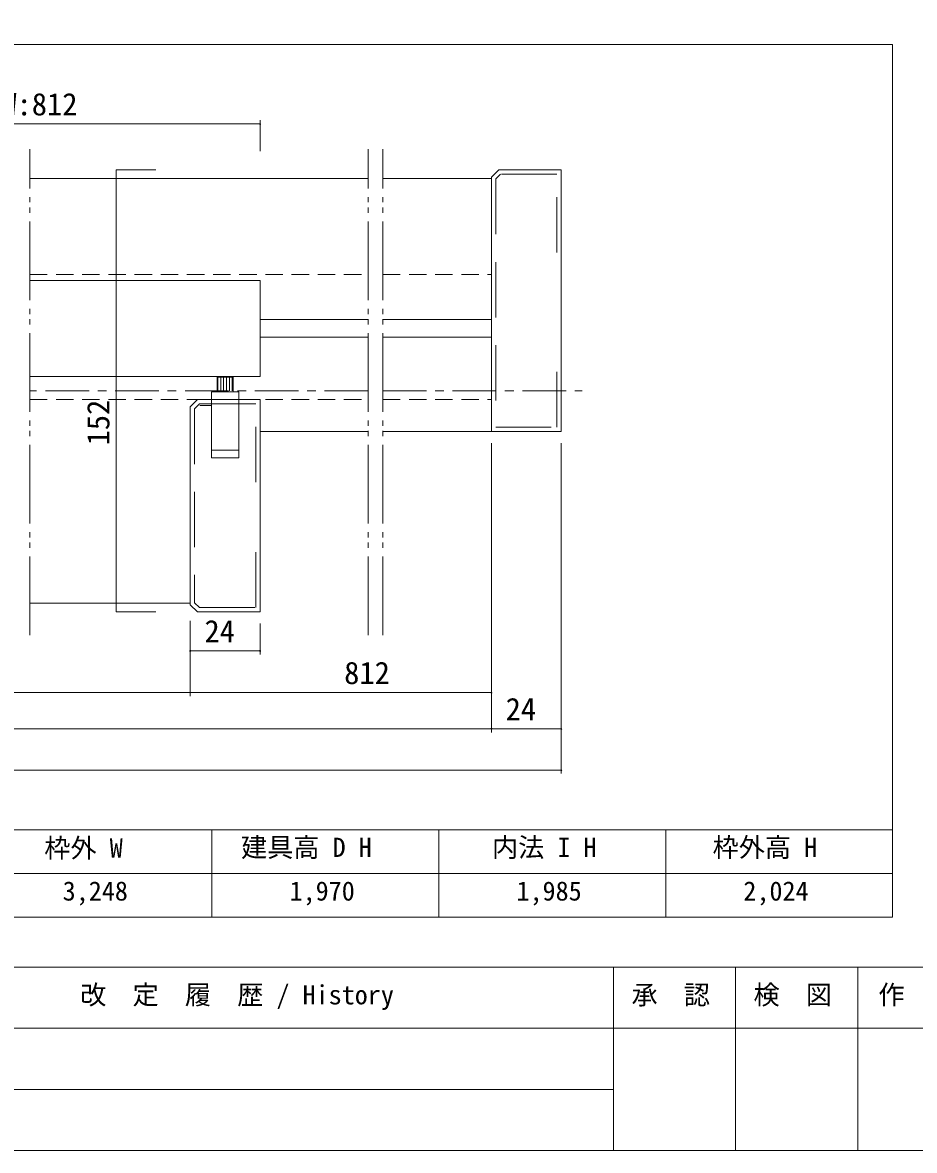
# Model space of a CAD drawing. Units: millimetres on the paper, enlarged 10 times, with parts at other scales. Extents: x -2000 to 2000, y -1385 to 1385.
# Drawn here: x -617 to 405, y -1385 to -92 of the extents above; entities that cross this region are included whole.
import ezdxf
from ezdxf.enums import TextEntityAlignment as Align

# ---------------------------------------------------------------- set-up
doc = ezdxf.new("R2010")
doc.units = ezdxf.units.MM
doc.header["$LTSCALE"] = 10
for name, pattern in [('CHAIN1', [8, 5, -1, 1, -1]), ('DOUBLE_CHAIN2', [12.8, 9, -1, 0.6, -0.6, 0.6, -1]), ('USER2', [9.525, 6.35, -3.175]), ('USER9', [3, 2, -1])]:
    doc.linetypes.add(name, pattern=pattern)
doc.layers.add('1-1_0', color=7, linetype='Continuous', lineweight=20)
doc.layers.add('2-0', color=7, linetype='Continuous', lineweight=18)
doc.styles.add('ＭＳ ゴシック', font='')
doc.styles.get('ＭＳ ゴシック').set_extended_font_data('MS Gothic')

msp = doc.modelspace()

# ---------------------------------------------------------------- linework, layer by layer
at = {"layer": '1-1_0'}
for p, q in [((380, -117.5), (-1950, -117.5)), ((380, -117.5), (-1950, -117.5)), ((380, -1017.5), (380, -117.5)), ((380, -1017.5), (-1950, -1017.5)), ((380, -1017.5), (-1950, -1017.5)), ((-400, -1017.5), (-400, -1117.5)), ((-140, -1017.5), (-140, -1117.5)), ((120, -1017.5), (120, -1117.5)), ((380, -1017.5), (380, -1117.5)), ((380, -1067.5), (-1950, -1067.5)), ((380, -1117.5), (-1950, -1117.5)), ((2000, -1175), (-2000, -1175)), ((60, -1175), (60, -1385)), ((200, -1175), (200, -1385)), ((340, -1175), (340, -1385)), ((2000, -1245), (-1190, -1245)), ((60, -1315), (-1190, -1315))]:
    msp.add_line(p, q, dxfattribs=at)
msp.add_lwpolyline([(-2000, -1385), (2000, -1385), (2000, 1385), (-2000, 1385)], close=True, dxfattribs=at)
at = {"layer": '2-0', "color": 4, "lineweight": 9}
for p, q in [((-344.82, -240.06), (-344.82, -204.5)), ((-785, -208.66), (-344.82, -208.66)), ((-344.3, -208.66), (-345.34, -208.66)), ((-509.76, -261.25), (-509.76, -767.91)), ((-509.76, -261.25), (-464.3, -261.25)), ((-79.69, -574.58), (-79.69, -905.94)), ((-79.69, -574.58), (-79.69, -864.52)), ((-79.69, -574.58), (-79.69, -905.94)), ((0.31, -574.58), (0.31, -905.94)), ((0.31, -574.58), (0.31, -953.22)), ((-509.76, -767.91), (-464.3, -767.91)), ((-424.82, -777.91), (-424.82, -864.52)), ((-424.82, -777.91), (-424.82, -864.52)), ((-344.82, -781.25), (-344.82, -816.77)), ((-344.82, -781.25), (-344.82, -816.77)), ((-425.34, -812.6), (-424.3, -812.6)), ((-424.3, -812.6), (-425.34, -812.6)), ((-424.82, -812.6), (-344.82, -812.6)), ((-345.34, -812.6), (-424.3, -812.6)), ((-344.3, -812.6), (-345.34, -812.6)), ((-345.34, -812.6), (-344.3, -812.6)), ((-1490.31, -860.35), (-79.69, -860.35)), ((-79.17, -860.35), (-80.21, -860.35)), ((-79.69, -901.77), (-1490.31, -901.77)), ((-80.21, -901.77), (-79.17, -901.77)), ((-79.17, -901.77), (-80.21, -901.77)), ((0.31, -901.77), (-79.69, -901.77)), ((0.83, -901.77), (-0.21, -901.77)), ((-848.33, -949.06), (0.31, -949.06)), ((0.83, -949.06), (-0.21, -949.06))]:
    msp.add_line(p, q, dxfattribs=at)
at = {"layer": '2-0', "linetype": 'DOUBLE_CHAIN2', "lineweight": 20}
for p, q in [((-608.67, -794.49), (-608.67, -237.71)), ((-220.84, -794.49), (-220.84, -237.71)), ((-204.18, -794.49), (-204.18, -237.71))]:
    msp.add_line(p, q, dxfattribs=at)
at = {"layer": '2-0', "lineweight": 20}
for p, q in [((-608.67, -271.25), (-220.84, -271.25)), ((-431.9, -271.25), (-473.56, -271.25)), ((-204.18, -271.25), (-79.69, -271.25)), ((-608.67, -387.91), (-468.87, -387.91)), ((-608.67, -387.91), (-344.82, -387.91)), ((-429.82, -387.91), (-473.56, -387.91)), ((-431.9, -387.91), (-473.56, -387.91)), ((-344.82, -497.91), (-344.82, -387.91)), ((-344.82, -432.91), (-220.84, -432.91)), ((-204.18, -432.91), (-79.69, -432.91)), ((-344.82, -452.91), (-220.84, -452.91)), ((-204.18, -452.91), (-79.69, -452.91)), ((-608.67, -497.91), (-344.82, -497.91)), ((-429.82, -497.91), (-473.56, -497.91)), ((-429.82, -497.91), (-473.56, -497.91)), ((-393.31, -514.59), (-393.31, -499.01)), ((-389.98, -514.59), (-389.98, -499.01)), ((-386.65, -514.59), (-386.65, -499.01)), ((-383.31, -514.59), (-383.31, -499.01)), ((-379.98, -514.59), (-379.98, -499.01)), ((-376.65, -514.59), (-376.65, -499.01)), ((-400.65, -515.81), (-400.65, -582.48)), ((-400.65, -515.81), (-368.99, -515.81)), ((-368.99, -582.48), (-368.99, -515.81)), ((-424.82, -532.91), (-416.49, -524.58)), ((-400.65, -524.58), (-416.49, -524.58)), ((-400.65, -524.58), (-416.49, -524.58)), ((-344.82, -524.58), (-400.65, -524.58)), ((-400.65, -524.58), (-400.65, -591.25)), ((-368.99, -591.25), (-368.99, -524.58)), ((-344.82, -767.91), (-344.82, -524.58)), ((-424.82, -532.91), (-424.82, -759.58)), ((-344.82, -561.25), (-220.84, -561.25)), ((-204.18, -561.25), (-79.69, -561.25)), ((-368.99, -582.48), (-400.65, -582.48)), ((-368.99, -591.25), (-400.65, -591.25)), ((-608.67, -757.91), (-424.82, -757.91)), ((-424.82, -759.58), (-416.49, -767.91)), ((-416.49, -767.91), (-344.82, -767.91))]:
    msp.add_line(p, q, dxfattribs=at)
at = {"layer": '2-0', "linetype": 'USER9'}
for p, q in [((-608.67, -381.25), (-220.84, -381.25)), ((-204.18, -381.25), (-79.69, -381.25)), ((-608.67, -524.58), (-220.84, -524.58)), ((-204.18, -524.58), (-79.69, -524.58))]:
    msp.add_line(p, q, dxfattribs=at)
at = {"layer": '2-0', "linetype": 'CHAIN1', "lineweight": 20}
for p, q in [((-220.84, -514.59), (-608.67, -514.59)), ((-204.18, -514.59), (24.23, -514.59))]:
    msp.add_line(p, q, dxfattribs=at)
at = {"layer": '2-0', "linetype": 'USER2', "lineweight": 20}
for p, q in [((-349.82, -529.58), (-400.65, -529.58)), ((-349.82, -619.25), (-349.82, -529.58)), ((-413.73, -531.25), (-400.65, -531.25))]:
    msp.add_line(p, q, dxfattribs=at)
at = {"layer": '2-0', "lineweight": 20}
msp.add_lwpolyline([(0.31, -561.25), (0.31, -261.25), (-71.35, -261.25), (-79.69, -269.58), (-79.69, -561.25)], close=True, dxfattribs=at)
at = {"layer": '2-0', "linetype": 'USER2', "lineweight": 20}
for points in [[(-4.69, -355.91), (-4.69, -266.25), (-69.28, -266.25), (-74.69, -271.65), (-74.69, -556.25), (-4.69, -556.25), (-4.69, -466.58)], [(-400.65, -529.58), (-414.42, -529.58), (-419.82, -534.98), (-419.82, -757.51), (-414.42, -762.91), (-349.82, -762.91), (-349.82, -673.25)]]:
    msp.add_lwpolyline(points, dxfattribs=at)
at = {"layer": '2-0', "lineweight": 20}
msp.add_lwpolyline([(-393.88, -515.81), (-393.88, -499.01), (-375.77, -499.01), (-375.77, -515.81)], dxfattribs=at)
at = {"layer": '2-0', "color": 4, "lineweight": 9}
msp.add_lwpolyline([(-1145.18, -860.35), (-424.82, -860.35), (-344.82, -860.35)], dxfattribs=at)
for centre, start, end in [((-344.82, -208.66), 180, 0), ((-424.82, -812.6), 0, 180), ((-424.82, -812.6), 180, 0), ((-344.82, -812.6), 0, 180), ((-344.82, -812.6), 180, 0), ((-79.69, -860.35), 180, 0), ((-79.69, -901.77), 0, 180), ((-79.69, -901.77), 180, 0), ((0.31, -901.77), 180, 0), ((0.31, -949.06), 180, 0)]:
    msp.add_arc(centre, 0.521, start, end, dxfattribs=at)

# ---------------------------------------------------------------- texts
at = {"layer": '1-1_0', "style": 'ＭＳ ゴシック'}
for s, p in [('枠外 W', (-592.08, -1056.02)), ('建具高 D H', (-366.7, -1055.24)), ('内法 I H', (-79.13, -1055.24)), ('枠外高 H', (173.69, -1055.24)), ('3,248', (-571.08, -1105.25)), ('1,970', (-311.08, -1105.25)), ('1,985', (-51.08, -1105.25)), ('2,024', (208.92, -1105.25)), ('改\u3000定\u3000履\u3000歴 / History', (-551.02, -1224.21)), ('承\u3000認', (80.74, -1224.21)), ('検\u3000図', (220.6, -1224.21)), ('作\u3000成', (363.67, -1224.21))]:
    msp.add_text(s, height=21.99, dxfattribs=at).set_placement(p, align=Align.BOTTOM_LEFT)
at = {"layer": '2-0', "style": 'ＭＳ ゴシック'}
for s, p in [('DW:812', (-658.79, -206.58)), ('24', (-408.54, -810.52)), ('812', (-248.47, -858.27)), ('24', (-63.41, -899.69))]:
    msp.add_text(s, height=25.66, dxfattribs=at).set_placement(p, align=Align.BOTTOM_LEFT)
msp.add_text('152', height=25.66, rotation=90, dxfattribs=at).set_placement((-509.76, -577.08), align=Align.BOTTOM_LEFT)

doc.saveas('drawing.dxf')
